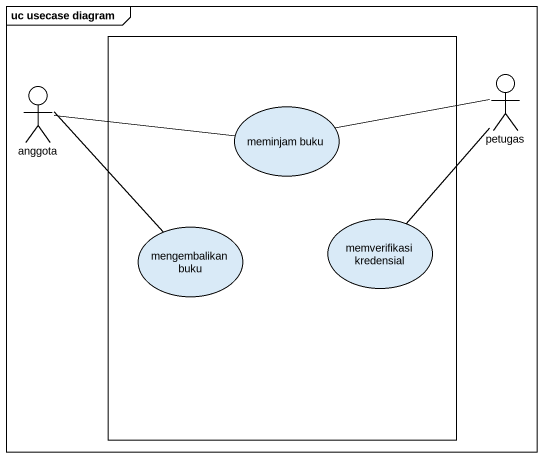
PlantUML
@startuml
mainframe uc usecase diagram
rectangle " " as rectangle1 {
  usecase "meminjam buku" as meminjam_buku
  usecase "mengembalikan buku" as mengembalikan_buku
  usecase "memverifikasi kredensial" as memverifikasi_kredensial
}
actor petugas
actor anggota
petugas -left- meminjam_buku
petugas -- memverifikasi_kredensial
anggota -right- meminjam_buku
anggota -- mengembalikan_buku
@enduml
